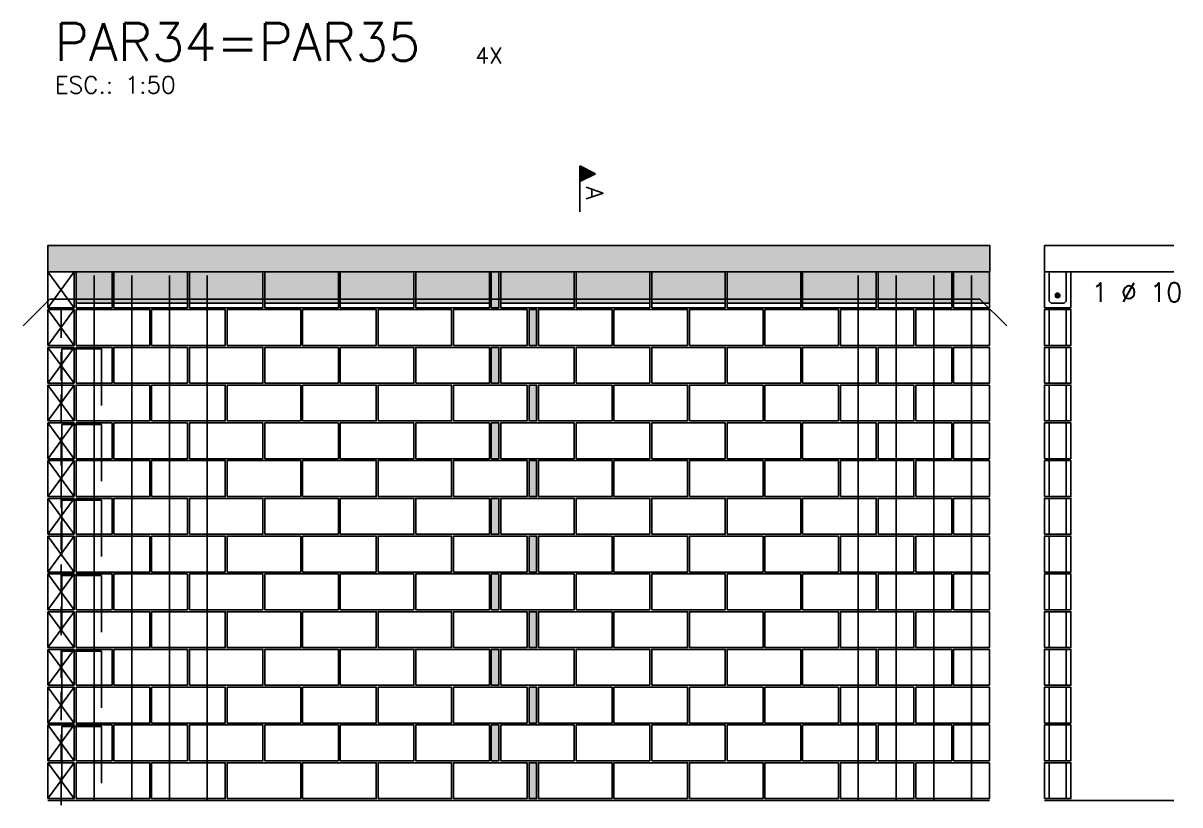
# Model space of a CAD drawing. Extents: x -1 to 122, y -1 to 61.
# Drawn here: x 65.85 to 78.11, y 25.42 to 33.71 of the extents above; entities that cross this region are included whole.
import ezdxf

# ---------------------------------------------------------------- set-up
doc = ezdxf.new("R2010")
doc.units = 0
doc.header["$MEASUREMENT"] = 0
doc.linetypes.add('ESTILO_TQS_0001', pattern=[0.45, 0.3, -0.15])
for name, color, linetype in [('PENA_01', 1, 'CONTINUOUS'), ('PENA_02', 2, 'CONTINUOUS'), ('PENA_03', 3, 'CONTINUOUS'), ('PENA_05', 5, 'CONTINUOUS'), ('PENA_06', 6, 'CONTINUOUS'), ('PENA_09', 254, 'CONTINUOUS'), ('PENA_11', 252, 'CONTINUOUS'), ('PENA_25', 210, 'CONTINUOUS')]:
    doc.layers.add(name, color=color, linetype=linetype)
doc.styles.get("Standard").update_dxf_attribs({"font": 'ROMANS.SHX'})

msp = doc.modelspace()

# ---------------------------------------------------------------- linework, layer by layer
at = {"layer": 'PENA_01', "linetype": 'ESTILO_TQS_0001'}
msp.add_line((66.251909, 30.671445), (66.251909, 23.012832), dxfattribs=at)
at = {"layer": 'PENA_02', "linetype": 'Continuous'}
for p, q in [((66.391909, 31.071445), (66.111909, 31.071445)), ((66.111909, 31.071445), (66.111909, 30.691445)), ((66.391909, 30.691445), (66.391909, 31.071445)), ((66.111909, 30.691445), (66.391909, 30.691445)), ((66.391909, 30.671445), (66.111909, 30.671445)), ((66.111909, 30.671445), (66.111909, 30.291445)), ((66.391909, 30.291445), (66.391909, 30.671445)), ((66.111909, 30.291445), (66.391909, 30.291445)), ((66.391909, 30.271445), (66.111909, 30.271445)), ((66.111909, 30.271445), (66.111909, 29.891445)), ((66.391909, 29.891445), (66.391909, 30.271445)), ((66.111909, 29.891445), (66.391909, 29.891445)), ((66.391909, 29.871445), (66.111909, 29.871445)), ((66.111909, 29.871445), (66.111909, 29.491445)), ((66.391909, 29.491445), (66.391909, 29.871445)), ((66.111909, 29.491445), (66.391909, 29.491445)), ((66.391909, 29.471445), (66.111909, 29.471445)), ((66.111909, 29.471445), (66.111909, 29.091445)), ((66.391909, 29.091445), (66.391909, 29.471445)), ((66.111909, 29.091445), (66.391909, 29.091445)), ((66.391909, 29.071445), (66.111909, 29.071445)), ((66.111909, 29.071445), (66.111909, 28.691445)), ((66.391909, 28.691445), (66.391909, 29.071445)), ((66.111909, 28.691445), (66.391909, 28.691445)), ((66.391909, 28.671445), (66.111909, 28.671445)), ((66.111909, 28.671445), (66.111909, 28.291445)), ((66.391909, 28.291445), (66.391909, 28.671445)), ((66.111909, 28.291445), (66.391909, 28.291445)), ((66.391909, 28.271445), (66.111909, 28.271445)), ((66.111909, 28.271445), (66.111909, 27.891445)), ((66.391909, 27.891445), (66.391909, 28.271445)), ((66.111909, 27.891445), (66.391909, 27.891445)), ((66.391909, 27.871445), (66.111909, 27.871445)), ((66.111909, 27.871445), (66.111909, 27.491445)), ((66.391909, 27.491445), (66.391909, 27.871445)), ((66.111909, 27.491445), (66.391909, 27.491445)), ((66.391909, 27.471445), (66.111909, 27.471445)), ((66.111909, 27.471445), (66.111909, 27.091445)), ((66.391909, 27.091445), (66.391909, 27.471445)), ((66.111909, 27.091445), (66.391909, 27.091445)), ((66.391909, 27.071445), (66.111909, 27.071445)), ((66.111909, 27.071445), (66.111909, 26.691445)), ((66.391909, 26.691445), (66.391909, 27.071445)), ((66.111909, 26.691445), (66.391909, 26.691445)), ((66.391909, 26.671445), (66.111909, 26.671445)), ((66.111909, 26.671445), (66.111909, 26.291445)), ((66.391909, 26.291445), (66.391909, 26.671445)), ((66.111909, 26.291445), (66.391909, 26.291445)), ((66.391909, 26.271445), (66.111909, 26.271445)), ((66.111909, 26.271445), (66.111909, 25.891445)), ((66.391909, 25.891445), (66.391909, 26.271445)), ((66.111909, 25.891445), (66.391909, 25.891445)), ((66.391909, 25.871445), (66.111909, 25.871445)), ((66.111909, 25.871445), (66.111909, 25.491445)), ((66.391909, 25.491445), (66.391909, 25.871445)), ((66.111909, 25.491445), (66.391909, 25.491445)), ((66.111909, 25.471445), (76.091909, 25.471445))]:
    msp.add_line(p, q, dxfattribs=at)
at = {"layer": 'PENA_02', "linetype": 'ESTILO_TQS_0001'}
for p, q in [((66.411909, 30.741445), (66.791909, 30.741445)), ((66.811909, 30.741445), (67.591909, 30.741445)), ((67.611909, 30.741445), (68.391909, 30.741445)), ((68.411909, 30.741445), (69.191909, 30.741445)), ((69.211909, 30.741445), (69.991909, 30.741445)), ((70.011909, 30.741445), (70.791909, 30.741445)), ((70.911909, 30.741445), (71.691909, 30.741445)), ((71.711909, 30.741445), (72.491909, 30.741445)), ((72.511909, 30.741445), (73.291909, 30.741445)), ((73.311909, 30.741445), (74.091909, 30.741445)), ((74.111909, 30.741445), (74.891909, 30.741445)), ((74.911909, 30.741445), (75.691909, 30.741445)), ((75.711909, 30.741445), (76.091909, 30.741445))]:
    msp.add_line(p, q, dxfattribs=at)
at = {"layer": 'PENA_02', "linetype": 'Continuous'}
for points in [[(66.111909, 31.071445), (76.095155, 31.071445), (76.095155, 31.351445), (66.111909, 31.351445), (66.111909, 31.071445)], [(66.411909, 30.691445), (66.791909, 30.691445), (66.791909, 31.071445), (66.411909, 31.071445), (66.411909, 30.691445)], [(66.811909, 30.691445), (67.591909, 30.691445), (67.591909, 31.071445), (66.811909, 31.071445), (66.811909, 30.691445)], [(67.611909, 30.691445), (68.391909, 30.691445), (68.391909, 31.071445), (67.611909, 31.071445), (67.611909, 30.691445)], [(68.411909, 30.691445), (69.191909, 30.691445), (69.191909, 31.071445), (68.411909, 31.071445), (68.411909, 30.691445)], [(69.211909, 30.691445), (69.991909, 30.691445), (69.991909, 31.071445), (69.211909, 31.071445), (69.211909, 30.691445)], [(70.011909, 30.691445), (70.791909, 30.691445), (70.791909, 31.071445), (70.011909, 31.071445), (70.011909, 30.691445)], [(70.811909, 30.691445), (70.891909, 30.691445), (70.891909, 31.071445), (70.811909, 31.071445), (70.811909, 30.691445)], [(70.911909, 30.691445), (71.691909, 30.691445), (71.691909, 31.071445), (70.911909, 31.071445), (70.911909, 30.691445)], [(71.711909, 30.691445), (72.491909, 30.691445), (72.491909, 31.071445), (71.711909, 31.071445), (71.711909, 30.691445)], [(72.511909, 30.691445), (73.291909, 30.691445), (73.291909, 31.071445), (72.511909, 31.071445), (72.511909, 30.691445)], [(73.311909, 30.691445), (74.091909, 30.691445), (74.091909, 31.071445), (73.311909, 31.071445), (73.311909, 30.691445)], [(74.111909, 30.691445), (74.891909, 30.691445), (74.891909, 31.071445), (74.111909, 31.071445), (74.111909, 30.691445)], [(74.911909, 30.691445), (75.691909, 30.691445), (75.691909, 31.071445), (74.911909, 31.071445), (74.911909, 30.691445)], [(75.711909, 30.691445), (76.091909, 30.691445), (76.091909, 31.071445), (75.711909, 31.071445), (75.711909, 30.691445)], [(66.411909, 30.291445), (67.191909, 30.291445), (67.191909, 30.671445), (66.411909, 30.671445), (66.411909, 30.291445)], [(67.211909, 30.291445), (67.991909, 30.291445), (67.991909, 30.671445), (67.211909, 30.671445), (67.211909, 30.291445)], [(68.011909, 30.291445), (68.791909, 30.291445), (68.791909, 30.671445), (68.011909, 30.671445), (68.011909, 30.291445)], [(68.811909, 30.291445), (69.591909, 30.291445), (69.591909, 30.671445), (68.811909, 30.671445), (68.811909, 30.291445)], [(69.611909, 30.291445), (70.391909, 30.291445), (70.391909, 30.671445), (69.611909, 30.671445), (69.611909, 30.291445)], [(70.411909, 30.291445), (71.191909, 30.291445), (71.191909, 30.671445), (70.411909, 30.671445), (70.411909, 30.291445)], [(71.211909, 30.291445), (71.291909, 30.291445), (71.291909, 30.671445), (71.211909, 30.671445), (71.211909, 30.291445)], [(71.311909, 30.291445), (72.091909, 30.291445), (72.091909, 30.671445), (71.311909, 30.671445), (71.311909, 30.291445)], [(72.111909, 30.291445), (72.891909, 30.291445), (72.891909, 30.671445), (72.111909, 30.671445), (72.111909, 30.291445)], [(72.911909, 30.291445), (73.691909, 30.291445), (73.691909, 30.671445), (72.911909, 30.671445), (72.911909, 30.291445)], [(73.711909, 30.291445), (74.491909, 30.291445), (74.491909, 30.671445), (73.711909, 30.671445), (73.711909, 30.291445)], [(74.511909, 30.291445), (75.291909, 30.291445), (75.291909, 30.671445), (74.511909, 30.671445), (74.511909, 30.291445)], [(75.311909, 30.291445), (76.091909, 30.291445), (76.091909, 30.671445), (75.311909, 30.671445), (75.311909, 30.291445)], [(66.411909, 29.891445), (66.791909, 29.891445), (66.791909, 30.271445), (66.411909, 30.271445), (66.411909, 29.891445)], [(66.811909, 29.891445), (67.591909, 29.891445), (67.591909, 30.271445), (66.811909, 30.271445), (66.811909, 29.891445)], [(67.611909, 29.891445), (68.391909, 29.891445), (68.391909, 30.271445), (67.611909, 30.271445), (67.611909, 29.891445)], [(68.411909, 29.891445), (69.191909, 29.891445), (69.191909, 30.271445), (68.411909, 30.271445), (68.411909, 29.891445)], [(69.211909, 29.891445), (69.991909, 29.891445), (69.991909, 30.271445), (69.211909, 30.271445), (69.211909, 29.891445)], [(70.011909, 29.891445), (70.791909, 29.891445), (70.791909, 30.271445), (70.011909, 30.271445), (70.011909, 29.891445)], [(70.811909, 29.891445), (70.891909, 29.891445), (70.891909, 30.271445), (70.811909, 30.271445), (70.811909, 29.891445)], [(70.911909, 29.891445), (71.691909, 29.891445), (71.691909, 30.271445), (70.911909, 30.271445), (70.911909, 29.891445)], [(71.711909, 29.891445), (72.491909, 29.891445), (72.491909, 30.271445), (71.711909, 30.271445), (71.711909, 29.891445)], [(72.511909, 29.891445), (73.291909, 29.891445), (73.291909, 30.271445), (72.511909, 30.271445), (72.511909, 29.891445)], [(73.311909, 29.891445), (74.091909, 29.891445), (74.091909, 30.271445), (73.311909, 30.271445), (73.311909, 29.891445)], [(74.111909, 29.891445), (74.891909, 29.891445), (74.891909, 30.271445), (74.111909, 30.271445), (74.111909, 29.891445)], [(74.911909, 29.891445), (75.691909, 29.891445), (75.691909, 30.271445), (74.911909, 30.271445), (74.911909, 29.891445)], [(75.711909, 29.891445), (76.091909, 29.891445), (76.091909, 30.271445), (75.711909, 30.271445), (75.711909, 29.891445)], [(66.411909, 29.491445), (67.191909, 29.491445), (67.191909, 29.871445), (66.411909, 29.871445), (66.411909, 29.491445)], [(67.211909, 29.491445), (67.991909, 29.491445), (67.991909, 29.871445), (67.211909, 29.871445), (67.211909, 29.491445)], [(68.011909, 29.491445), (68.791909, 29.491445), (68.791909, 29.871445), (68.011909, 29.871445), (68.011909, 29.491445)], [(68.811909, 29.491445), (69.591909, 29.491445), (69.591909, 29.871445), (68.811909, 29.871445), (68.811909, 29.491445)], [(69.611909, 29.491445), (70.391909, 29.491445), (70.391909, 29.871445), (69.611909, 29.871445), (69.611909, 29.491445)], [(70.411909, 29.491445), (71.191909, 29.491445), (71.191909, 29.871445), (70.411909, 29.871445), (70.411909, 29.491445)], [(71.211909, 29.491445), (71.291909, 29.491445), (71.291909, 29.871445), (71.211909, 29.871445), (71.211909, 29.491445)], [(71.311909, 29.491445), (72.091909, 29.491445), (72.091909, 29.871445), (71.311909, 29.871445), (71.311909, 29.491445)], [(72.111909, 29.491445), (72.891909, 29.491445), (72.891909, 29.871445), (72.111909, 29.871445), (72.111909, 29.491445)], [(72.911909, 29.491445), (73.691909, 29.491445), (73.691909, 29.871445), (72.911909, 29.871445), (72.911909, 29.491445)], [(73.711909, 29.491445), (74.491909, 29.491445), (74.491909, 29.871445), (73.711909, 29.871445), (73.711909, 29.491445)], [(74.511909, 29.491445), (75.291909, 29.491445), (75.291909, 29.871445), (74.511909, 29.871445), (74.511909, 29.491445)], [(75.311909, 29.491445), (76.091909, 29.491445), (76.091909, 29.871445), (75.311909, 29.871445), (75.311909, 29.491445)], [(66.411909, 29.091445), (66.791909, 29.091445), (66.791909, 29.471445), (66.411909, 29.471445), (66.411909, 29.091445)], [(66.811909, 29.091445), (67.591909, 29.091445), (67.591909, 29.471445), (66.811909, 29.471445), (66.811909, 29.091445)], [(67.611909, 29.091445), (68.391909, 29.091445), (68.391909, 29.471445), (67.611909, 29.471445), (67.611909, 29.091445)], [(68.411909, 29.091445), (69.191909, 29.091445), (69.191909, 29.471445), (68.411909, 29.471445), (68.411909, 29.091445)], [(69.211909, 29.091445), (69.991909, 29.091445), (69.991909, 29.471445), (69.211909, 29.471445), (69.211909, 29.091445)], [(70.011909, 29.091445), (70.791909, 29.091445), (70.791909, 29.471445), (70.011909, 29.471445), (70.011909, 29.091445)], [(70.811909, 29.091445), (70.891909, 29.091445), (70.891909, 29.471445), (70.811909, 29.471445), (70.811909, 29.091445)], [(70.911909, 29.091445), (71.691909, 29.091445), (71.691909, 29.471445), (70.911909, 29.471445), (70.911909, 29.091445)], [(71.711909, 29.091445), (72.491909, 29.091445), (72.491909, 29.471445), (71.711909, 29.471445), (71.711909, 29.091445)], [(72.511909, 29.091445), (73.291909, 29.091445), (73.291909, 29.471445), (72.511909, 29.471445), (72.511909, 29.091445)], [(73.311909, 29.091445), (74.091909, 29.091445), (74.091909, 29.471445), (73.311909, 29.471445), (73.311909, 29.091445)], [(74.111909, 29.091445), (74.891909, 29.091445), (74.891909, 29.471445), (74.111909, 29.471445), (74.111909, 29.091445)], [(74.911909, 29.091445), (75.691909, 29.091445), (75.691909, 29.471445), (74.911909, 29.471445), (74.911909, 29.091445)], [(75.711909, 29.091445), (76.091909, 29.091445), (76.091909, 29.471445), (75.711909, 29.471445), (75.711909, 29.091445)], [(66.411909, 28.691445), (67.191909, 28.691445), (67.191909, 29.071445), (66.411909, 29.071445), (66.411909, 28.691445)], [(67.211909, 28.691445), (67.991909, 28.691445), (67.991909, 29.071445), (67.211909, 29.071445), (67.211909, 28.691445)], [(68.011909, 28.691445), (68.791909, 28.691445), (68.791909, 29.071445), (68.011909, 29.071445), (68.011909, 28.691445)], [(68.811909, 28.691445), (69.591909, 28.691445), (69.591909, 29.071445), (68.811909, 29.071445), (68.811909, 28.691445)], [(69.611909, 28.691445), (70.391909, 28.691445), (70.391909, 29.071445), (69.611909, 29.071445), (69.611909, 28.691445)], [(70.411909, 28.691445), (71.191909, 28.691445), (71.191909, 29.071445), (70.411909, 29.071445), (70.411909, 28.691445)], [(71.211909, 28.691445), (71.291909, 28.691445), (71.291909, 29.071445), (71.211909, 29.071445), (71.211909, 28.691445)], [(71.311909, 28.691445), (72.091909, 28.691445), (72.091909, 29.071445), (71.311909, 29.071445), (71.311909, 28.691445)], [(72.111909, 28.691445), (72.891909, 28.691445), (72.891909, 29.071445), (72.111909, 29.071445), (72.111909, 28.691445)], [(72.911909, 28.691445), (73.691909, 28.691445), (73.691909, 29.071445), (72.911909, 29.071445), (72.911909, 28.691445)], [(73.711909, 28.691445), (74.491909, 28.691445), (74.491909, 29.071445), (73.711909, 29.071445), (73.711909, 28.691445)], [(74.511909, 28.691445), (75.291909, 28.691445), (75.291909, 29.071445), (74.511909, 29.071445), (74.511909, 28.691445)], [(75.311909, 28.691445), (76.091909, 28.691445), (76.091909, 29.071445), (75.311909, 29.071445), (75.311909, 28.691445)], [(66.411909, 28.291445), (66.791909, 28.291445), (66.791909, 28.671445), (66.411909, 28.671445), (66.411909, 28.291445)], [(66.811909, 28.291445), (67.591909, 28.291445), (67.591909, 28.671445), (66.811909, 28.671445), (66.811909, 28.291445)], [(67.611909, 28.291445), (68.391909, 28.291445), (68.391909, 28.671445), (67.611909, 28.671445), (67.611909, 28.291445)], [(68.411909, 28.291445), (69.191909, 28.291445), (69.191909, 28.671445), (68.411909, 28.671445), (68.411909, 28.291445)], [(69.211909, 28.291445), (69.991909, 28.291445), (69.991909, 28.671445), (69.211909, 28.671445), (69.211909, 28.291445)], [(70.011909, 28.291445), (70.791909, 28.291445), (70.791909, 28.671445), (70.011909, 28.671445), (70.011909, 28.291445)], [(70.811909, 28.291445), (70.891909, 28.291445), (70.891909, 28.671445), (70.811909, 28.671445), (70.811909, 28.291445)], [(70.911909, 28.291445), (71.691909, 28.291445), (71.691909, 28.671445), (70.911909, 28.671445), (70.911909, 28.291445)], [(71.711909, 28.291445), (72.491909, 28.291445), (72.491909, 28.671445), (71.711909, 28.671445), (71.711909, 28.291445)], [(72.511909, 28.291445), (73.291909, 28.291445), (73.291909, 28.671445), (72.511909, 28.671445), (72.511909, 28.291445)], [(73.311909, 28.291445), (74.091909, 28.291445), (74.091909, 28.671445), (73.311909, 28.671445), (73.311909, 28.291445)], [(74.111909, 28.291445), (74.891909, 28.291445), (74.891909, 28.671445), (74.111909, 28.671445), (74.111909, 28.291445)], [(74.911909, 28.291445), (75.691909, 28.291445), (75.691909, 28.671445), (74.911909, 28.671445), (74.911909, 28.291445)], [(75.711909, 28.291445), (76.091909, 28.291445), (76.091909, 28.671445), (75.711909, 28.671445), (75.711909, 28.291445)], [(66.411909, 27.891445), (67.191909, 27.891445), (67.191909, 28.271445), (66.411909, 28.271445), (66.411909, 27.891445)], [(67.211909, 27.891445), (67.991909, 27.891445), (67.991909, 28.271445), (67.211909, 28.271445), (67.211909, 27.891445)], [(68.011909, 27.891445), (68.791909, 27.891445), (68.791909, 28.271445), (68.011909, 28.271445), (68.011909, 27.891445)], [(68.811909, 27.891445), (69.591909, 27.891445), (69.591909, 28.271445), (68.811909, 28.271445), (68.811909, 27.891445)], [(69.611909, 27.891445), (70.391909, 27.891445), (70.391909, 28.271445), (69.611909, 28.271445), (69.611909, 27.891445)], [(70.411909, 27.891445), (71.191909, 27.891445), (71.191909, 28.271445), (70.411909, 28.271445), (70.411909, 27.891445)], [(71.211909, 27.891445), (71.291909, 27.891445), (71.291909, 28.271445), (71.211909, 28.271445), (71.211909, 27.891445)], [(71.311909, 27.891445), (72.091909, 27.891445), (72.091909, 28.271445), (71.311909, 28.271445), (71.311909, 27.891445)], [(72.111909, 27.891445), (72.891909, 27.891445), (72.891909, 28.271445), (72.111909, 28.271445), (72.111909, 27.891445)], [(72.911909, 27.891445), (73.691909, 27.891445), (73.691909, 28.271445), (72.911909, 28.271445), (72.911909, 27.891445)], [(73.711909, 27.891445), (74.491909, 27.891445), (74.491909, 28.271445), (73.711909, 28.271445), (73.711909, 27.891445)], [(74.511909, 27.891445), (75.291909, 27.891445), (75.291909, 28.271445), (74.511909, 28.271445), (74.511909, 27.891445)], [(75.311909, 27.891445), (76.091909, 27.891445), (76.091909, 28.271445), (75.311909, 28.271445), (75.311909, 27.891445)], [(66.411909, 27.491445), (66.791909, 27.491445), (66.791909, 27.871445), (66.411909, 27.871445), (66.411909, 27.491445)], [(66.811909, 27.491445), (67.591909, 27.491445), (67.591909, 27.871445), (66.811909, 27.871445), (66.811909, 27.491445)], [(67.611909, 27.491445), (68.391909, 27.491445), (68.391909, 27.871445), (67.611909, 27.871445), (67.611909, 27.491445)], [(68.411909, 27.491445), (69.191909, 27.491445), (69.191909, 27.871445), (68.411909, 27.871445), (68.411909, 27.491445)], [(69.211909, 27.491445), (69.991909, 27.491445), (69.991909, 27.871445), (69.211909, 27.871445), (69.211909, 27.491445)], [(70.011909, 27.491445), (70.791909, 27.491445), (70.791909, 27.871445), (70.011909, 27.871445), (70.011909, 27.491445)], [(70.811909, 27.491445), (70.891909, 27.491445), (70.891909, 27.871445), (70.811909, 27.871445), (70.811909, 27.491445)], [(70.911909, 27.491445), (71.691909, 27.491445), (71.691909, 27.871445), (70.911909, 27.871445), (70.911909, 27.491445)], [(71.711909, 27.491445), (72.491909, 27.491445), (72.491909, 27.871445), (71.711909, 27.871445), (71.711909, 27.491445)], [(72.511909, 27.491445), (73.291909, 27.491445), (73.291909, 27.871445), (72.511909, 27.871445), (72.511909, 27.491445)], [(73.311909, 27.491445), (74.091909, 27.491445), (74.091909, 27.871445), (73.311909, 27.871445), (73.311909, 27.491445)], [(74.111909, 27.491445), (74.891909, 27.491445), (74.891909, 27.871445), (74.111909, 27.871445), (74.111909, 27.491445)], [(74.911909, 27.491445), (75.691909, 27.491445), (75.691909, 27.871445), (74.911909, 27.871445), (74.911909, 27.491445)], [(75.711909, 27.491445), (76.091909, 27.491445), (76.091909, 27.871445), (75.711909, 27.871445), (75.711909, 27.491445)], [(66.411909, 27.091445), (67.191909, 27.091445), (67.191909, 27.471445), (66.411909, 27.471445), (66.411909, 27.091445)], [(67.211909, 27.091445), (67.991909, 27.091445), (67.991909, 27.471445), (67.211909, 27.471445), (67.211909, 27.091445)], [(68.011909, 27.091445), (68.791909, 27.091445), (68.791909, 27.471445), (68.011909, 27.471445), (68.011909, 27.091445)], [(68.811909, 27.091445), (69.591909, 27.091445), (69.591909, 27.471445), (68.811909, 27.471445), (68.811909, 27.091445)], [(69.611909, 27.091445), (70.391909, 27.091445), (70.391909, 27.471445), (69.611909, 27.471445), (69.611909, 27.091445)], [(70.411909, 27.091445), (71.191909, 27.091445), (71.191909, 27.471445), (70.411909, 27.471445), (70.411909, 27.091445)], [(71.211909, 27.091445), (71.291909, 27.091445), (71.291909, 27.471445), (71.211909, 27.471445), (71.211909, 27.091445)], [(71.311909, 27.091445), (72.091909, 27.091445), (72.091909, 27.471445), (71.311909, 27.471445), (71.311909, 27.091445)], [(72.111909, 27.091445), (72.891909, 27.091445), (72.891909, 27.471445), (72.111909, 27.471445), (72.111909, 27.091445)], [(72.911909, 27.091445), (73.691909, 27.091445), (73.691909, 27.471445), (72.911909, 27.471445), (72.911909, 27.091445)], [(73.711909, 27.091445), (74.491909, 27.091445), (74.491909, 27.471445), (73.711909, 27.471445), (73.711909, 27.091445)], [(74.511909, 27.091445), (75.291909, 27.091445), (75.291909, 27.471445), (74.511909, 27.471445), (74.511909, 27.091445)], [(75.311909, 27.091445), (76.091909, 27.091445), (76.091909, 27.471445), (75.311909, 27.471445), (75.311909, 27.091445)], [(66.411909, 26.691445), (66.791909, 26.691445), (66.791909, 27.071445), (66.411909, 27.071445), (66.411909, 26.691445)], [(66.811909, 26.691445), (67.591909, 26.691445), (67.591909, 27.071445), (66.811909, 27.071445), (66.811909, 26.691445)], [(67.611909, 26.691445), (68.391909, 26.691445), (68.391909, 27.071445), (67.611909, 27.071445), (67.611909, 26.691445)], [(68.411909, 26.691445), (69.191909, 26.691445), (69.191909, 27.071445), (68.411909, 27.071445), (68.411909, 26.691445)], [(69.211909, 26.691445), (69.991909, 26.691445), (69.991909, 27.071445), (69.211909, 27.071445), (69.211909, 26.691445)], [(70.011909, 26.691445), (70.791909, 26.691445), (70.791909, 27.071445), (70.011909, 27.071445), (70.011909, 26.691445)], [(70.811909, 26.691445), (70.891909, 26.691445), (70.891909, 27.071445), (70.811909, 27.071445), (70.811909, 26.691445)], [(70.911909, 26.691445), (71.691909, 26.691445), (71.691909, 27.071445), (70.911909, 27.071445), (70.911909, 26.691445)], [(71.711909, 26.691445), (72.491909, 26.691445), (72.491909, 27.071445), (71.711909, 27.071445), (71.711909, 26.691445)], [(72.511909, 26.691445), (73.291909, 26.691445), (73.291909, 27.071445), (72.511909, 27.071445), (72.511909, 26.691445)], [(73.311909, 26.691445), (74.091909, 26.691445), (74.091909, 27.071445), (73.311909, 27.071445), (73.311909, 26.691445)], [(74.111909, 26.691445), (74.891909, 26.691445), (74.891909, 27.071445), (74.111909, 27.071445), (74.111909, 26.691445)], [(74.911909, 26.691445), (75.691909, 26.691445), (75.691909, 27.071445), (74.911909, 27.071445), (74.911909, 26.691445)], [(75.711909, 26.691445), (76.091909, 26.691445), (76.091909, 27.071445), (75.711909, 27.071445), (75.711909, 26.691445)], [(66.411909, 26.291445), (67.191909, 26.291445), (67.191909, 26.671445), (66.411909, 26.671445), (66.411909, 26.291445)], [(67.211909, 26.291445), (67.991909, 26.291445), (67.991909, 26.671445), (67.211909, 26.671445), (67.211909, 26.291445)], [(68.011909, 26.291445), (68.791909, 26.291445), (68.791909, 26.671445), (68.011909, 26.671445), (68.011909, 26.291445)], [(68.811909, 26.291445), (69.591909, 26.291445), (69.591909, 26.671445), (68.811909, 26.671445), (68.811909, 26.291445)], [(69.611909, 26.291445), (70.391909, 26.291445), (70.391909, 26.671445), (69.611909, 26.671445), (69.611909, 26.291445)], [(70.411909, 26.291445), (71.191909, 26.291445), (71.191909, 26.671445), (70.411909, 26.671445), (70.411909, 26.291445)], [(71.211909, 26.291445), (71.291909, 26.291445), (71.291909, 26.671445), (71.211909, 26.671445), (71.211909, 26.291445)], [(71.311909, 26.291445), (72.091909, 26.291445), (72.091909, 26.671445), (71.311909, 26.671445), (71.311909, 26.291445)], [(72.111909, 26.291445), (72.891909, 26.291445), (72.891909, 26.671445), (72.111909, 26.671445), (72.111909, 26.291445)], [(72.911909, 26.291445), (73.691909, 26.291445), (73.691909, 26.671445), (72.911909, 26.671445), (72.911909, 26.291445)], [(73.711909, 26.291445), (74.491909, 26.291445), (74.491909, 26.671445), (73.711909, 26.671445), (73.711909, 26.291445)], [(74.511909, 26.291445), (75.291909, 26.291445), (75.291909, 26.671445), (74.511909, 26.671445), (74.511909, 26.291445)], [(75.311909, 26.291445), (76.091909, 26.291445), (76.091909, 26.671445), (75.311909, 26.671445), (75.311909, 26.291445)], [(66.411909, 25.891445), (66.791909, 25.891445), (66.791909, 26.271445), (66.411909, 26.271445), (66.411909, 25.891445)], [(66.811909, 25.891445), (67.591909, 25.891445), (67.591909, 26.271445), (66.811909, 26.271445), (66.811909, 25.891445)], [(67.611909, 25.891445), (68.391909, 25.891445), (68.391909, 26.271445), (67.611909, 26.271445), (67.611909, 25.891445)], [(68.411909, 25.891445), (69.191909, 25.891445), (69.191909, 26.271445), (68.411909, 26.271445), (68.411909, 25.891445)], [(69.211909, 25.891445), (69.991909, 25.891445), (69.991909, 26.271445), (69.211909, 26.271445), (69.211909, 25.891445)], [(70.011909, 25.891445), (70.791909, 25.891445), (70.791909, 26.271445), (70.011909, 26.271445), (70.011909, 25.891445)], [(70.811909, 25.891445), (70.891909, 25.891445), (70.891909, 26.271445), (70.811909, 26.271445), (70.811909, 25.891445)], [(70.911909, 25.891445), (71.691909, 25.891445), (71.691909, 26.271445), (70.911909, 26.271445), (70.911909, 25.891445)], [(71.711909, 25.891445), (72.491909, 25.891445), (72.491909, 26.271445), (71.711909, 26.271445), (71.711909, 25.891445)], [(72.511909, 25.891445), (73.291909, 25.891445), (73.291909, 26.271445), (72.511909, 26.271445), (72.511909, 25.891445)], [(73.311909, 25.891445), (74.091909, 25.891445), (74.091909, 26.271445), (73.311909, 26.271445), (73.311909, 25.891445)], [(74.111909, 25.891445), (74.891909, 25.891445), (74.891909, 26.271445), (74.111909, 26.271445), (74.111909, 25.891445)], [(74.911909, 25.891445), (75.691909, 25.891445), (75.691909, 26.271445), (74.911909, 26.271445), (74.911909, 25.891445)], [(75.711909, 25.891445), (76.091909, 25.891445), (76.091909, 26.271445), (75.711909, 26.271445), (75.711909, 25.891445)], [(66.411909, 25.491445), (67.191909, 25.491445), (67.191909, 25.871445), (66.411909, 25.871445), (66.411909, 25.491445)], [(67.211909, 25.491445), (67.991909, 25.491445), (67.991909, 25.871445), (67.211909, 25.871445), (67.211909, 25.491445)], [(68.011909, 25.491445), (68.791909, 25.491445), (68.791909, 25.871445), (68.011909, 25.871445), (68.011909, 25.491445)], [(68.811909, 25.491445), (69.591909, 25.491445), (69.591909, 25.871445), (68.811909, 25.871445), (68.811909, 25.491445)], [(69.611909, 25.491445), (70.391909, 25.491445), (70.391909, 25.871445), (69.611909, 25.871445), (69.611909, 25.491445)], [(70.411909, 25.491445), (71.191909, 25.491445), (71.191909, 25.871445), (70.411909, 25.871445), (70.411909, 25.491445)], [(71.211909, 25.491445), (71.291909, 25.491445), (71.291909, 25.871445), (71.211909, 25.871445), (71.211909, 25.491445)], [(71.311909, 25.491445), (72.091909, 25.491445), (72.091909, 25.871445), (71.311909, 25.871445), (71.311909, 25.491445)], [(72.111909, 25.491445), (72.891909, 25.491445), (72.891909, 25.871445), (72.111909, 25.871445), (72.111909, 25.491445)], [(72.911909, 25.491445), (73.691909, 25.491445), (73.691909, 25.871445), (72.911909, 25.871445), (72.911909, 25.491445)], [(73.711909, 25.491445), (74.491909, 25.491445), (74.491909, 25.871445), (73.711909, 25.871445), (73.711909, 25.491445)], [(74.511909, 25.491445), (75.291909, 25.491445), (75.291909, 25.871445), (74.511909, 25.871445), (74.511909, 25.491445)], [(75.311909, 25.491445), (76.091909, 25.491445), (76.091909, 25.871445), (75.311909, 25.871445), (75.311909, 25.491445)]]:
    msp.add_lwpolyline(points, dxfattribs=at)
at = {"layer": 'PENA_03', "linetype": 'Continuous'}
for p, q in [((71.75038, 31.707802), (71.75038, 32.194184)), ((71.75038, 32.194184), (71.916313, 32.111218)), ((71.751075, 32.193056), (71.914752, 32.111218)), ((71.751076, 32.193056), (71.751076, 32.029379)), ((71.763144, 32.187802), (71.763144, 32.034633)), ((71.775908, 32.18142), (71.775908, 32.041015)), ((71.788672, 32.175038), (71.788672, 32.047397)), ((71.801436, 32.168656), (71.801436, 32.053779)), ((71.8142, 32.162274), (71.8142, 32.060161)), ((71.826964, 32.155892), (71.826964, 32.066543)), ((71.839728, 32.14951), (71.839728, 32.072925)), ((71.852492, 32.143128), (71.852492, 32.079307)), ((71.865256, 32.136746), (71.865256, 32.085689)), ((71.87802, 32.130364), (71.87802, 32.092071)), ((71.890785, 32.123982), (71.890785, 32.098453)), ((71.916313, 32.111218), (71.751075, 32.028599)), ((71.914752, 32.111218), (71.751076, 32.029379)), ((71.751076, 32.028599), (71.751076, 31.707802)), ((71.903549, 32.1176), (71.903549, 32.104836)), ((76.675155, 31.351445), (76.675155, 30.691445)), ((76.675155, 31.351445), (78.045835, 31.351445)), ((66.111909, 30.691445), (66.391909, 31.071445)), ((66.391909, 30.691445), (66.111909, 31.071445)), ((76.675155, 31.071445), (78.045835, 31.071445)), ((66.111909, 30.291445), (66.391909, 30.671445)), ((66.391909, 30.291445), (66.111909, 30.671445)), ((76.725155, 30.291445), (76.725155, 30.671445)), ((76.905155, 30.291445), (76.905155, 30.671445)), ((66.111909, 29.891445), (66.391909, 30.271445)), ((66.391909, 29.891445), (66.111909, 30.271445)), ((76.725155, 29.891445), (76.725155, 30.271445)), ((76.905155, 29.891445), (76.905155, 30.271445)), ((66.111909, 29.491445), (66.391909, 29.871445)), ((66.391909, 29.491445), (66.111909, 29.871445)), ((76.725155, 29.491445), (76.725155, 29.871445)), ((76.905155, 29.491445), (76.905155, 29.871445)), ((66.111909, 29.091445), (66.391909, 29.471445)), ((66.391909, 29.091445), (66.111909, 29.471445)), ((76.725155, 29.091445), (76.725155, 29.471445)), ((76.905155, 29.091445), (76.905155, 29.471445)), ((66.111909, 28.691445), (66.391909, 29.071445)), ((66.391909, 28.691445), (66.111909, 29.071445)), ((76.725155, 28.691445), (76.725155, 29.071445)), ((76.905155, 28.691445), (76.905155, 29.071445)), ((66.111909, 28.291445), (66.391909, 28.671445)), ((66.391909, 28.291445), (66.111909, 28.671445)), ((76.725155, 28.291445), (76.725155, 28.671445)), ((76.905155, 28.291445), (76.905155, 28.671445)), ((66.111909, 27.891445), (66.391909, 28.271445)), ((66.391909, 27.891445), (66.111909, 28.271445)), ((76.725155, 27.891445), (76.725155, 28.271445)), ((76.905155, 27.891445), (76.905155, 28.271445)), ((66.111909, 27.491445), (66.391909, 27.871445)), ((66.391909, 27.491445), (66.111909, 27.871445)), ((76.725155, 27.491445), (76.725155, 27.871445)), ((76.905155, 27.491445), (76.905155, 27.871445)), ((66.111909, 27.091445), (66.391909, 27.471445)), ((66.391909, 27.091445), (66.111909, 27.471445)), ((76.725155, 27.091445), (76.725155, 27.471445)), ((76.905155, 27.091445), (76.905155, 27.471445)), ((66.111909, 26.691445), (66.391909, 27.071445)), ((66.391909, 26.691445), (66.111909, 27.071445)), ((76.725155, 26.691445), (76.725155, 27.071445)), ((76.905155, 26.691445), (76.905155, 27.071445)), ((66.111909, 26.291445), (66.391909, 26.671445)), ((66.391909, 26.291445), (66.111909, 26.671445)), ((76.725155, 26.291445), (76.725155, 26.671445)), ((76.905155, 26.291445), (76.905155, 26.671445)), ((66.111909, 25.891445), (66.391909, 26.271445)), ((66.391909, 25.891445), (66.111909, 26.271445)), ((76.725155, 25.891445), (76.725155, 26.271445)), ((76.905155, 25.891445), (76.905155, 26.271445)), ((66.111909, 25.491445), (66.391909, 25.871445)), ((66.391909, 25.491445), (66.111909, 25.871445)), ((76.725155, 25.491445), (76.725155, 25.871445)), ((76.905155, 25.491445), (76.905155, 25.871445)), ((76.675155, 25.471445), (78.045835, 25.471445))]:
    msp.add_line(p, q, dxfattribs=at)
for points in [[(76.675155, 30.691445), (76.955155, 30.691445), (76.955155, 31.071445)], [(76.905155, 31.071445), (76.905155, 30.761445), (76.885155, 30.741445), (76.745155, 30.741445), (76.725155, 30.761445), (76.725155, 31.071445)], [(76.675155, 30.291445), (76.955155, 30.291445), (76.955155, 30.671445), (76.675155, 30.671445), (76.675155, 30.291445)], [(76.675155, 29.891445), (76.955155, 29.891445), (76.955155, 30.271445), (76.675155, 30.271445), (76.675155, 29.891445)], [(76.675155, 29.491445), (76.955155, 29.491445), (76.955155, 29.871445), (76.675155, 29.871445), (76.675155, 29.491445)], [(76.675155, 29.091445), (76.955155, 29.091445), (76.955155, 29.471445), (76.675155, 29.471445), (76.675155, 29.091445)], [(76.675155, 28.691445), (76.955155, 28.691445), (76.955155, 29.071445), (76.675155, 29.071445), (76.675155, 28.691445)], [(76.675155, 28.291445), (76.955155, 28.291445), (76.955155, 28.671445), (76.675155, 28.671445), (76.675155, 28.291445)], [(76.675155, 27.891445), (76.955155, 27.891445), (76.955155, 28.271445), (76.675155, 28.271445), (76.675155, 27.891445)], [(76.675155, 27.491445), (76.955155, 27.491445), (76.955155, 27.871445), (76.675155, 27.871445), (76.675155, 27.491445)], [(76.675155, 27.091445), (76.955155, 27.091445), (76.955155, 27.471445), (76.675155, 27.471445), (76.675155, 27.091445)], [(76.675155, 26.691445), (76.955155, 26.691445), (76.955155, 27.071445), (76.675155, 27.071445), (76.675155, 26.691445)], [(76.675155, 26.291445), (76.955155, 26.291445), (76.955155, 26.671445), (76.675155, 26.671445), (76.675155, 26.291445)], [(76.675155, 25.891445), (76.955155, 25.891445), (76.955155, 26.271445), (76.675155, 26.271445), (76.675155, 25.891445)], [(76.675155, 25.491445), (76.955155, 25.491445), (76.955155, 25.871445), (76.675155, 25.871445), (76.675155, 25.491445)]]:
    msp.add_lwpolyline(points, dxfattribs=at)
msp.add_circle((76.814704, 30.822435), 0.025, dxfattribs=at)
for points in [[(76.839704, 30.822435), (76.802204, 30.844086), (76.791212, 30.830986)], [(76.839704, 30.822435), (76.791212, 30.830986), (76.791212, 30.813885)], [(76.839704, 30.822435), (76.791212, 30.813885), (76.802204, 30.800785)], [(76.839704, 30.822435), (76.819046, 30.847055), (76.802204, 30.844086)], [(76.839704, 30.822435), (76.802204, 30.800785), (76.819046, 30.797815)], [(76.839704, 30.822435), (76.833855, 30.838505), (76.819046, 30.847055)], [(76.839704, 30.822435), (76.819046, 30.797815), (76.833855, 30.806365)], [(76.839704, 30.822435), (76.833855, 30.806365), (76.839704, 30.822435)]]:
    msp.add_solid(points, dxfattribs=at)
at = {"layer": 'PENA_05', "linetype": 'Continuous'}
for p, q in [((65.849899, 30.498409), (66.132741, 30.781252)), ((66.132741, 30.781252), (75.991739, 30.781611)), ((75.991739, 30.781611), (76.274581, 30.498768)), ((66.259262, 29.654407), (66.259262, 30.254407)), ((66.259262, 30.254407), (66.679262, 30.254407)), ((66.679262, 30.254407), (66.679262, 29.654407)), ((66.259262, 28.854407), (66.259262, 29.454407)), ((66.259262, 29.454407), (66.679262, 29.454407)), ((66.679262, 29.454407), (66.679262, 28.854407)), ((66.259262, 28.054407), (66.259262, 28.654407)), ((66.259262, 28.654407), (66.679262, 28.654407)), ((66.679262, 28.654407), (66.679262, 28.054407)), ((66.259262, 27.253541), (66.259262, 27.853541)), ((66.259262, 27.853541), (66.679262, 27.853541)), ((66.679262, 27.853541), (66.679262, 27.253541)), ((66.259262, 26.454407), (66.259262, 27.054407)), ((66.259262, 27.054407), (66.679262, 27.054407)), ((66.679262, 27.054407), (66.679262, 26.454407)), ((66.259262, 25.654407), (66.259262, 26.254407)), ((66.259262, 26.254407), (66.679262, 26.254407)), ((66.679262, 26.254407), (66.679262, 25.654407))]:
    msp.add_line(p, q, dxfattribs=at)
for points in [[(66.601909, 31.031445), (66.601909, 25.471445)], [(67.001909, 31.031445), (67.001909, 25.471445)], [(67.401909, 31.031445), (67.401909, 25.471445)], [(67.801909, 31.031445), (67.801909, 25.471445)], [(74.701909, 31.031445), (74.701909, 25.471445)], [(75.101909, 31.031445), (75.101909, 25.471445)], [(75.501909, 31.031445), (75.501909, 25.471445)], [(75.901909, 31.031445), (75.901909, 25.471445)]]:
    msp.add_lwpolyline(points, dxfattribs=at)
at = {"layer": 'PENA_09', "linetype": 'Continuous'}
for points in [[(66.411909, 30.741445), (66.411909, 31.071445), (66.791909, 31.071445), (66.791909, 30.741445), (66.411909, 30.741445)], [(66.811909, 30.741445), (66.811909, 31.071445), (67.591909, 31.071445), (67.591909, 30.741445), (66.811909, 30.741445)], [(67.611909, 30.741445), (67.611909, 31.071445), (68.391909, 31.071445), (68.391909, 30.741445), (67.611909, 30.741445)], [(68.411909, 30.741445), (68.411909, 31.071445), (69.191909, 31.071445), (69.191909, 30.741445), (68.411909, 30.741445)], [(69.211909, 30.741445), (69.211909, 31.071445), (69.991909, 31.071445), (69.991909, 30.741445), (69.211909, 30.741445)], [(70.011909, 30.741445), (70.011909, 31.071445), (70.791909, 31.071445), (70.791909, 30.741445), (70.011909, 30.741445)], [(70.911909, 30.741445), (70.911909, 31.071445), (71.691909, 31.071445), (71.691909, 30.741445), (70.911909, 30.741445)], [(71.711909, 30.741445), (71.711909, 31.071445), (72.491909, 31.071445), (72.491909, 30.741445), (71.711909, 30.741445)], [(72.511909, 30.741445), (72.511909, 31.071445), (73.291909, 31.071445), (73.291909, 30.741445), (72.511909, 30.741445)], [(73.311909, 30.741445), (73.311909, 31.071445), (74.091909, 31.071445), (74.091909, 30.741445), (73.311909, 30.741445)], [(74.111909, 30.741445), (74.111909, 31.071445), (74.891909, 31.071445), (74.891909, 30.741445), (74.111909, 30.741445)], [(74.911909, 30.741445), (74.911909, 31.071445), (75.691909, 31.071445), (75.691909, 30.741445), (74.911909, 30.741445)], [(75.711909, 30.741445), (75.711909, 31.071445), (76.091909, 31.071445), (76.091909, 30.741445), (75.711909, 30.741445)]]:
    msp.add_lwpolyline(points, dxfattribs=at)
for points in [[(66.411909, 30.741445), (66.411909, 31.071445), (66.791909, 31.071445)], [(66.411909, 30.741445), (66.791909, 31.071445), (66.791909, 30.741445)], [(66.811909, 30.741445), (66.811909, 31.071445), (67.591909, 31.071445)], [(66.811909, 30.741445), (67.591909, 31.071445), (67.591909, 30.741445)], [(67.611909, 30.741445), (67.611909, 31.071445), (68.391909, 31.071445)], [(67.611909, 30.741445), (68.391909, 31.071445), (68.391909, 30.741445)], [(68.411909, 30.741445), (68.411909, 31.071445), (69.191909, 31.071445)], [(68.411909, 30.741445), (69.191909, 31.071445), (69.191909, 30.741445)], [(69.211909, 30.741445), (69.211909, 31.071445), (69.991909, 31.071445)], [(69.211909, 30.741445), (69.991909, 31.071445), (69.991909, 30.741445)], [(70.011909, 30.741445), (70.011909, 31.071445), (70.791909, 31.071445)], [(70.011909, 30.741445), (70.791909, 31.071445), (70.791909, 30.741445)], [(70.911909, 30.741445), (70.911909, 31.071445), (71.691909, 31.071445)], [(70.911909, 30.741445), (71.691909, 31.071445), (71.691909, 30.741445)], [(71.711909, 30.741445), (71.711909, 31.071445), (72.491909, 31.071445)], [(71.711909, 30.741445), (72.491909, 31.071445), (72.491909, 30.741445)], [(72.511909, 30.741445), (72.511909, 31.071445), (73.291909, 31.071445)], [(72.511909, 30.741445), (73.291909, 31.071445), (73.291909, 30.741445)], [(73.311909, 30.741445), (73.311909, 31.071445), (74.091909, 31.071445)], [(73.311909, 30.741445), (74.091909, 31.071445), (74.091909, 30.741445)], [(74.111909, 30.741445), (74.111909, 31.071445), (74.891909, 31.071445)], [(74.111909, 30.741445), (74.891909, 31.071445), (74.891909, 30.741445)], [(74.911909, 30.741445), (74.911909, 31.071445), (75.691909, 31.071445)], [(74.911909, 30.741445), (75.691909, 31.071445), (75.691909, 30.741445)], [(75.711909, 30.741445), (75.711909, 31.071445), (76.091909, 31.071445)], [(75.711909, 30.741445), (76.091909, 31.071445), (76.091909, 30.741445)], [(66.411909, 30.741445), (66.791909, 30.741445), (66.411909, 30.741445)], [(66.811909, 30.741445), (67.591909, 30.741445), (66.811909, 30.741445)], [(67.611909, 30.741445), (68.391909, 30.741445), (67.611909, 30.741445)], [(68.411909, 30.741445), (69.191909, 30.741445), (68.411909, 30.741445)], [(69.211909, 30.741445), (69.991909, 30.741445), (69.211909, 30.741445)], [(70.011909, 30.741445), (70.791909, 30.741445), (70.011909, 30.741445)], [(70.911909, 30.741445), (71.691909, 30.741445), (70.911909, 30.741445)], [(71.711909, 30.741445), (72.491909, 30.741445), (71.711909, 30.741445)], [(72.511909, 30.741445), (73.291909, 30.741445), (72.511909, 30.741445)], [(73.311909, 30.741445), (74.091909, 30.741445), (73.311909, 30.741445)], [(74.111909, 30.741445), (74.891909, 30.741445), (74.111909, 30.741445)], [(74.911909, 30.741445), (75.691909, 30.741445), (74.911909, 30.741445)], [(75.711909, 30.741445), (76.091909, 30.741445), (75.711909, 30.741445)]]:
    msp.add_solid(points, dxfattribs=at)
at = {"layer": 'PENA_11', "linetype": 'Continuous'}
for points in [[(66.111909, 31.071445), (76.095155, 31.071445), (76.095155, 31.351445)], [(66.111909, 31.071445), (76.095155, 31.351445), (66.111909, 31.351445)], [(66.111909, 31.071445), (66.111909, 31.351445), (66.111909, 31.071445)]]:
    msp.add_solid(points, dxfattribs=at)
at = {"layer": 'PENA_25', "linetype": 'Continuous'}
for points in [[(70.891909, 31.071445), (70.811909, 31.071445), (70.811909, 30.691445), (70.891909, 30.691445), (70.891909, 31.071445)], [(71.291909, 30.671445), (71.211909, 30.671445), (71.211909, 30.291445), (71.291909, 30.291445), (71.291909, 30.671445)], [(70.891909, 30.271445), (70.811909, 30.271445), (70.811909, 29.891445), (70.891909, 29.891445), (70.891909, 30.271445)], [(71.291909, 29.871445), (71.211909, 29.871445), (71.211909, 29.491445), (71.291909, 29.491445), (71.291909, 29.871445)], [(70.891909, 29.471445), (70.811909, 29.471445), (70.811909, 29.091445), (70.891909, 29.091445), (70.891909, 29.471445)], [(71.291909, 29.071445), (71.211909, 29.071445), (71.211909, 28.691445), (71.291909, 28.691445), (71.291909, 29.071445)], [(70.891909, 28.671445), (70.811909, 28.671445), (70.811909, 28.291445), (70.891909, 28.291445), (70.891909, 28.671445)], [(71.291909, 28.271445), (71.211909, 28.271445), (71.211909, 27.891445), (71.291909, 27.891445), (71.291909, 28.271445)], [(70.891909, 27.871445), (70.811909, 27.871445), (70.811909, 27.491445), (70.891909, 27.491445), (70.891909, 27.871445)], [(71.291909, 27.471445), (71.211909, 27.471445), (71.211909, 27.091445), (71.291909, 27.091445), (71.291909, 27.471445)], [(70.891909, 27.071445), (70.811909, 27.071445), (70.811909, 26.691445), (70.891909, 26.691445), (70.891909, 27.071445)], [(71.291909, 26.671445), (71.211909, 26.671445), (71.211909, 26.291445), (71.291909, 26.291445), (71.291909, 26.671445)], [(70.891909, 26.271445), (70.811909, 26.271445), (70.811909, 25.891445), (70.891909, 25.891445), (70.891909, 26.271445)], [(71.291909, 25.871445), (71.211909, 25.871445), (71.211909, 25.491445), (71.291909, 25.491445), (71.291909, 25.871445)]]:
    msp.add_lwpolyline(points, dxfattribs=at)
for points in [[(70.891909, 31.071445), (70.811909, 31.071445), (70.811909, 30.691445)], [(70.891909, 31.071445), (70.811909, 30.691445), (70.891909, 30.691445)], [(70.891909, 31.071445), (70.891909, 30.691445), (70.891909, 31.071445)], [(71.291909, 30.671445), (71.211909, 30.671445), (71.211909, 30.291445)], [(71.291909, 30.671445), (71.211909, 30.291445), (71.291909, 30.291445)], [(71.291909, 30.671445), (71.291909, 30.291445), (71.291909, 30.671445)], [(70.891909, 30.271445), (70.811909, 30.271445), (70.811909, 29.891445)], [(70.891909, 30.271445), (70.811909, 29.891445), (70.891909, 29.891445)], [(70.891909, 30.271445), (70.891909, 29.891445), (70.891909, 30.271445)], [(71.291909, 29.871445), (71.211909, 29.871445), (71.211909, 29.491445)], [(71.291909, 29.871445), (71.211909, 29.491445), (71.291909, 29.491445)], [(71.291909, 29.871445), (71.291909, 29.491445), (71.291909, 29.871445)], [(70.891909, 29.471445), (70.811909, 29.471445), (70.811909, 29.091445)], [(70.891909, 29.471445), (70.811909, 29.091445), (70.891909, 29.091445)], [(70.891909, 29.471445), (70.891909, 29.091445), (70.891909, 29.471445)], [(71.291909, 29.071445), (71.211909, 29.071445), (71.211909, 28.691445)], [(71.291909, 29.071445), (71.211909, 28.691445), (71.291909, 28.691445)], [(71.291909, 29.071445), (71.291909, 28.691445), (71.291909, 29.071445)], [(70.891909, 28.671445), (70.811909, 28.671445), (70.811909, 28.291445)], [(70.891909, 28.671445), (70.811909, 28.291445), (70.891909, 28.291445)], [(70.891909, 28.671445), (70.891909, 28.291445), (70.891909, 28.671445)], [(71.291909, 28.271445), (71.211909, 28.271445), (71.211909, 27.891445)], [(71.291909, 28.271445), (71.211909, 27.891445), (71.291909, 27.891445)], [(71.291909, 28.271445), (71.291909, 27.891445), (71.291909, 28.271445)], [(70.891909, 27.871445), (70.811909, 27.871445), (70.811909, 27.491445)], [(70.891909, 27.871445), (70.811909, 27.491445), (70.891909, 27.491445)], [(70.891909, 27.871445), (70.891909, 27.491445), (70.891909, 27.871445)], [(71.291909, 27.471445), (71.211909, 27.471445), (71.211909, 27.091445)], [(71.291909, 27.471445), (71.211909, 27.091445), (71.291909, 27.091445)], [(71.291909, 27.471445), (71.291909, 27.091445), (71.291909, 27.471445)], [(70.891909, 27.071445), (70.811909, 27.071445), (70.811909, 26.691445)], [(70.891909, 27.071445), (70.811909, 26.691445), (70.891909, 26.691445)], [(70.891909, 27.071445), (70.891909, 26.691445), (70.891909, 27.071445)], [(71.291909, 26.671445), (71.211909, 26.671445), (71.211909, 26.291445)], [(71.291909, 26.671445), (71.211909, 26.291445), (71.291909, 26.291445)], [(71.291909, 26.671445), (71.291909, 26.291445), (71.291909, 26.671445)], [(70.891909, 26.271445), (70.811909, 26.271445), (70.811909, 25.891445)], [(70.891909, 26.271445), (70.811909, 25.891445), (70.891909, 25.891445)], [(70.891909, 26.271445), (70.891909, 25.891445), (70.891909, 26.271445)], [(71.291909, 25.871445), (71.211909, 25.871445), (71.211909, 25.491445)], [(71.291909, 25.871445), (71.211909, 25.491445), (71.291909, 25.491445)], [(71.291909, 25.871445), (71.291909, 25.491445), (71.291909, 25.871445)]]:
    msp.add_solid(points, dxfattribs=at)

# ---------------------------------------------------------------- texts
at = {"layer": 'PENA_02', "linetype": 'Continuous'}
msp.add_text('4X', height=0.17, dxfattribs=at).set_placement((70.643172, 33.277462))
at = {"layer": 'PENA_03', "linetype": 'Continuous'}
for s, height, p in [('ESC.: 1:50', 0.18, (66.185669, 32.962466)), ('1 %%c 10', 0.2, (77.175975, 30.755144))]:
    msp.add_text(s, height=height, dxfattribs=at).set_placement(p)
msp.add_text('A', height=0.18, rotation=270, dxfattribs=at).set_placement((71.817409, 31.975785))
at = {"layer": 'PENA_06', "linetype": 'Continuous'}
msp.add_text('PAR34=PAR35', height=0.4, dxfattribs=at).set_placement((66.185669, 33.306351))

doc.saveas('drawing.dxf')
